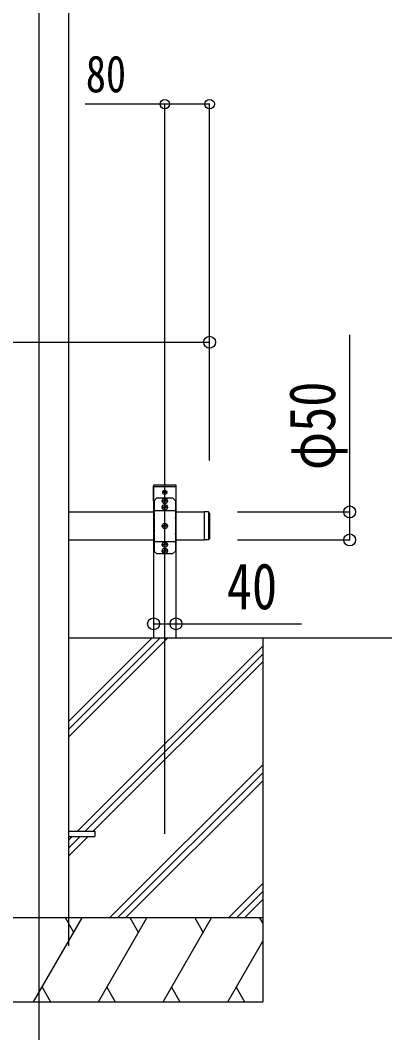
# Model space of a CAD drawing. Units: millimetres, scale not verified. Extents: x -8410 to 8410, y -5940 to 5940.
# Drawn here: x -433 to 230, y -3900 to -2091 of the extents above; entities that cross this region are included whole.
import ezdxf
from ezdxf.enums import TextEntityAlignment as Align

# ---------------------------------------------------------------- set-up
doc = ezdxf.new("R2010")
doc.units = ezdxf.units.MM
doc.header["$LTSCALE"] = 30
for name, color, linetype in [('0-4_YKK_12', 2, 'Continuous'), ('0-5_YKK_13', 4, 'Continuous'), ('0-6_YKK_A1', 4, 'Continuous'), ('0-7_YKK_D', 6, 'Continuous')]:
    doc.layers.add(name, color=color, linetype=linetype)
doc.styles.add('ＭＳ ゴシック', font='')
doc.styles.get('ＭＳ ゴシック').set_extended_font_data('MS Gothic')

msp = doc.modelspace()

# ---------------------------------------------------------------- linework, layer by layer
at = {"layer": '0-4_YKK_12'}
for p, q in [((-400.43, -898.62), (-400.43, -3944.28)), ((-175.43, -3544.28), (-175.43, -2871.78)), ((-171.28, -2934.28), (-179.58, -2934.28)), ((-175.43, -2938.43), (-175.43, -2930.13)), ((-175.43, -2955.52), (-175.43, -2944.05)), ((-181.17, -2949.78), (-169.7, -2949.78)), ((-181.17, -2960.78), (-169.7, -2960.78)), ((-175.43, -2966.52), (-175.43, -2955.05)), ((-181.17, -2994.28), (-169.7, -2994.28)), ((-175.43, -3000.02), (-175.43, -2988.55)), ((-181.17, -3027.78), (-169.7, -3027.78)), ((-175.43, -3033.52), (-175.43, -3022.05)), ((-175.43, -3044.52), (-175.43, -3033.05)), ((-181.17, -3038.78), (-169.7, -3038.78))]:
    msp.add_line(p, q, dxfattribs=at)
at = {"layer": '0-5_YKK_13'}
for p, q in [((-155.93, -2924.28), (-194.93, -2924.28)), ((-156.02, -2921.78), (-194.84, -2921.78)), ((-155.93, -2924.28), (-154.93, -2924.28)), ((-154.93, -2924.28), (-155.03, -2922.72)), ((-189.43, -2944.28), (-194.43, -2949.28)), ((-189.43, -2944.28), (-176.14, -2944.28)), ((-177.48, -2933.93), (-177.48, -2934.63)), ((-176.28, -2933.93), (-177.48, -2933.93)), ((-176.28, -2934.63), (-177.48, -2934.63)), ((-176.02, -2947.41), (-176.04, -2948.44)), ((-175.08, -2932.23), (-175.78, -2932.23)), ((-175.78, -2932.23), (-175.78, -2933.43)), ((-175.78, -2935.13), (-175.78, -2936.33)), ((-175.08, -2936.33), (-175.78, -2936.33)), ((-175.08, -2932.23), (-175.08, -2933.43)), ((-175.08, -2935.13), (-175.08, -2936.33)), ((-174.84, -2947.41), (-174.82, -2948.44)), ((-174.72, -2944.28), (-161.43, -2944.28)), ((-173.38, -2933.93), (-174.58, -2933.93)), ((-173.38, -2934.63), (-174.58, -2934.63)), ((-173.38, -2933.93), (-173.38, -2934.63)), ((-161.43, -2944.28), (-156.43, -2949.28)), ((-194.43, -2949.28), (-194.43, -2979.57)), ((-177.81, -2949.19), (-176.77, -2949.17)), ((-177.81, -2950.38), (-176.77, -2950.39)), ((-177.81, -2960.19), (-176.77, -2960.17)), ((-177.81, -2961.38), (-176.77, -2961.39)), ((-176.77, -2949.17), (-176.16, -2949.05)), ((-176.77, -2950.39), (-176.16, -2950.51)), ((-176.77, -2960.17), (-176.16, -2960.05)), ((-176.77, -2961.39), (-176.16, -2961.51)), ((-176.04, -2948.44), (-176.16, -2949.05)), ((-176.04, -2951.12), (-176.16, -2950.51)), ((-176.04, -2959.44), (-176.16, -2960.05)), ((-176.04, -2962.12), (-176.16, -2961.51)), ((-176.02, -2952.16), (-176.04, -2951.12)), ((-176.02, -2958.41), (-176.04, -2959.44)), ((-176.02, -2963.16), (-176.04, -2962.12)), ((-174.84, -2952.16), (-174.82, -2951.12)), ((-174.84, -2958.41), (-174.82, -2959.44)), ((-174.84, -2963.16), (-174.82, -2962.12)), ((-174.82, -2948.44), (-174.7, -2949.05)), ((-174.82, -2951.12), (-174.7, -2950.51)), ((-174.82, -2959.44), (-174.7, -2960.05)), ((-174.82, -2962.12), (-174.7, -2961.51)), ((-174.09, -2949.17), (-174.7, -2949.05)), ((-174.09, -2950.39), (-174.7, -2950.51)), ((-174.09, -2960.17), (-174.7, -2960.05)), ((-174.09, -2961.39), (-174.7, -2961.51)), ((-173.06, -2949.19), (-174.09, -2949.17)), ((-173.05, -2950.38), (-174.09, -2950.39)), ((-173.06, -2960.19), (-174.09, -2960.17)), ((-173.05, -2961.38), (-174.09, -2961.39)), ((-156.43, -2949.28), (-156.43, -2979.57)), ((-194.43, -2966.68), (-156.43, -2966.68)), ((-194.43, -2981), (-194.43, -3007.57)), ((-156.43, -2981), (-156.43, -3007.57)), ((-105.43, -2969.28), (-105.43, -3019.28)), ((-97.43, -2969.28), (-105.43, -2969.28)), ((-97.43, -2969.28), (-97.43, -3019.28)), ((-95.43, -2971.28), (-97.43, -2969.28)), ((-95.43, -2971.28), (-95.43, -3017.28)), ((-177.81, -2993.69), (-176.77, -2993.67)), ((-177.81, -2994.88), (-176.77, -2994.89)), ((-176.77, -2993.67), (-176.16, -2993.55)), ((-176.77, -2994.89), (-176.16, -2995.01)), ((-176.04, -2992.94), (-176.16, -2993.55)), ((-176.04, -2995.62), (-176.16, -2995.01)), ((-176.02, -2991.91), (-176.04, -2992.94)), ((-176.02, -2996.66), (-176.04, -2995.62)), ((-174.84, -2991.91), (-174.82, -2992.94)), ((-174.84, -2996.66), (-174.82, -2995.62)), ((-174.82, -2992.94), (-174.7, -2993.55)), ((-174.82, -2995.62), (-174.7, -2995.01)), ((-174.09, -2993.67), (-174.7, -2993.55)), ((-174.09, -2994.89), (-174.7, -2995.01)), ((-173.06, -2993.69), (-174.09, -2993.67)), ((-173.05, -2994.88), (-174.09, -2994.89)), ((-194.43, -3009), (-194.43, -3039.28)), ((-156.43, -3009), (-156.43, -3039.28)), ((-97.43, -3019.28), (-105.43, -3019.28)), ((-95.43, -3017.28), (-97.43, -3019.28)), ((-194.43, -3021.88), (-156.43, -3021.88)), ((-177.81, -3027.19), (-176.77, -3027.17)), ((-177.81, -3028.38), (-176.77, -3028.39)), ((-177.81, -3038.19), (-176.77, -3038.17)), ((-176.77, -3027.17), (-176.16, -3027.05)), ((-176.77, -3028.39), (-176.16, -3028.51)), ((-176.77, -3038.17), (-176.16, -3038.05)), ((-176.04, -3026.44), (-176.16, -3027.05)), ((-176.04, -3029.12), (-176.16, -3028.51)), ((-176.04, -3037.44), (-176.16, -3038.05)), ((-176.02, -3025.41), (-176.04, -3026.44)), ((-176.02, -3030.16), (-176.04, -3029.12)), ((-176.02, -3036.41), (-176.04, -3037.44)), ((-174.84, -3025.41), (-174.82, -3026.44)), ((-174.84, -3030.16), (-174.82, -3029.12)), ((-174.84, -3036.41), (-174.82, -3037.44)), ((-174.82, -3026.44), (-174.7, -3027.05)), ((-174.82, -3029.12), (-174.7, -3028.51)), ((-174.82, -3037.44), (-174.7, -3038.05)), ((-174.09, -3027.17), (-174.7, -3027.05)), ((-174.09, -3028.39), (-174.7, -3028.51)), ((-174.09, -3038.17), (-174.7, -3038.05)), ((-173.06, -3027.19), (-174.09, -3027.17)), ((-173.05, -3028.38), (-174.09, -3028.39)), ((-173.06, -3038.19), (-174.09, -3038.17)), ((-189.43, -3044.28), (-194.43, -3039.28)), ((-176.14, -3044.28), (-189.43, -3044.28)), ((-177.81, -3039.38), (-176.77, -3039.39)), ((-176.77, -3039.39), (-176.16, -3039.51)), ((-176.04, -3040.12), (-176.16, -3039.51)), ((-176.02, -3041.16), (-176.04, -3040.12)), ((-174.84, -3041.16), (-174.82, -3040.12)), ((-174.82, -3040.12), (-174.7, -3039.51)), ((-161.43, -3044.28), (-174.72, -3044.28)), ((-174.09, -3039.39), (-174.7, -3039.51)), ((-173.05, -3039.38), (-174.09, -3039.39)), ((-161.43, -3044.28), (-156.43, -3039.28)), ((-347.43, -3539.78), (-300.43, -3539.78)), ((-300.43, -3539.78), (-300.43, -3548.78)), ((-347.43, -3548.78), (-300.43, -3548.78))]:
    msp.add_line(p, q, dxfattribs=at)
msp.add_lwpolyline([(-195.83, -2922.72), (-195.93, -2924.28), (-194.93, -2924.28)], dxfattribs=at)
for centre, radius in [((-175.43, -2949.78), 4.74), ((-175.43, -2934.28), 3.75), ((-175.43, -2960.78), 4.74), ((-175.43, -2994.28), 4.74), ((-175.43, -3027.78), 4.74), ((-175.43, -3038.78), 4.74)]:
    msp.add_circle(centre, radius, dxfattribs=at)
for centre, radius, start, end in [((-194.84, -2922.78), 1, 90, 176.5), ((-156.02, -2922.78), 1, 3.5, 90), ((-176.28, -2933.43), 0.5, 270, 0), ((-176.28, -2935.13), 0.5, 0, 90), ((-175.43, -2943.58), 1, 224.427, 315.573), ((-175.43, -2949.78), 2.45, 75.9892, 104.0108), ((-174.58, -2933.43), 0.5, 180, 270), ((-174.58, -2935.13), 0.5, 90, 180), ((-175.43, -2949.78), 2.45, 165.9892, 194.0108), ((-175.43, -2960.78), 2.45, 165.9892, 194.0108), ((-175.43, -2949.78), 2.45, 255.9892, 284.0108), ((-175.43, -2960.78), 2.45, 75.9892, 104.0108), ((-175.43, -2960.78), 2.45, 255.9892, 284.0108), ((-175.43, -2949.78), 2.45, 345.9892, 14.0108), ((-175.43, -2960.78), 2.45, 345.9892, 14.0108), ((-195.13, -2980.28), 1, 314.427, 45.573), ((-155.73, -2980.28), 1, 134.427, 225.573), ((-175.43, -2994.28), 2.45, 165.9892, 194.0108), ((-175.43, -2994.28), 2.45, 75.9892, 104.0108), ((-175.43, -2994.28), 2.45, 255.9892, 284.0108), ((-175.43, -2994.28), 2.45, 345.9892, 14.0108), ((-195.13, -3008.28), 1, 314.427, 45.573), ((-155.73, -3008.28), 1, 134.427, 225.573), ((-175.43, -3027.78), 2.45, 165.9892, 194.0108), ((-175.43, -3038.78), 2.45, 165.9892, 194.0108), ((-175.43, -3027.78), 2.45, 75.9892, 104.0108), ((-175.43, -3027.78), 2.45, 255.9892, 284.0108), ((-175.43, -3038.78), 2.45, 75.9892, 104.0108), ((-175.43, -3027.78), 2.45, 345.9892, 14.0108), ((-175.43, -3038.78), 2.45, 345.9892, 14.0108), ((-175.43, -3044.98), 1, 44.427, 135.573), ((-175.43, -3038.78), 2.45, 255.9892, 284.0108)]:
    msp.add_arc(centre, radius, start, end, dxfattribs=at)
at = {"layer": '0-6_YKK_A1'}
for p, q in [((-347.43, -1134.62), (-347.43, -3744.28)), ((-195.43, -2949.62), (-195.43, -2924.28)), ((-155.43, -2924.28), (-195.43, -2924.28)), ((-195.43, -2924.28), (-195.43, -3194.28)), ((-155.43, -2924.28), (-155.43, -3194.28)), ((-347.43, -2969.28), (-195.43, -2969.28)), ((-155.43, -2969.28), (-105.43, -2969.28)), ((-105.43, -2969.28), (-105.43, -3019.28)), ((-347.43, -3019.28), (-195.43, -3019.28)), ((-155.43, -3019.28), (-105.43, -3019.28)), ((-347.43, -3194.28), (229.57, -3194.28)), ((-347.43, -3371.91), (-169.8, -3194.28)), ((-347.43, -3357.77), (-183.94, -3194.28)), ((-347.43, -3343.63), (-198.08, -3194.28)), ((-0.63, -3194.28), (-0.63, -3844.28)), ((-331.45, -3539.78), (-0.63, -3208.96)), ((-317.31, -3539.78), (-0.63, -3223.1)), ((-303.17, -3539.78), (-0.63, -3237.25)), ((-273.82, -3694.28), (-0.63, -3421.09)), ((-259.68, -3694.28), (-0.63, -3435.23)), ((-245.54, -3694.28), (-0.63, -3449.38)), ((-347.43, -3584.04), (-312.17, -3548.78)), ((-347.43, -3555.76), (-340.45, -3548.78)), ((-347.43, -3569.9), (-326.31, -3548.78)), ((-61.69, -3694.28), (-0.63, -3633.22)), ((-47.55, -3694.28), (-0.63, -3647.37)), ((-33.4, -3694.28), (-0.63, -3661.51)), ((-0.63, -3694.28), (-800.63, -3694.28)), ((-409.47, -3844.28), (-322.87, -3694.28)), ((-337.87, -3720.26), (-352.87, -3694.28)), ((-294, -3844.28), (-207.4, -3694.28)), ((-222.4, -3720.26), (-237.4, -3694.28)), ((-178.53, -3844.28), (-91.93, -3694.28)), ((-121.93, -3694.28), (-106.93, -3720.26)), ((-6.46, -3694.28), (-0.63, -3704.38)), ((-63.06, -3844.28), (-0.63, -3736.14)), ((-394.47, -3818.3), (-379.47, -3844.28)), ((-279, -3818.3), (-264.01, -3844.28)), ((-163.53, -3818.3), (-148.54, -3844.28)), ((-48.06, -3818.3), (-33.07, -3844.28)), ((-800.63, -3844.28), (-0.63, -3844.28))]:
    msp.add_line(p, q, dxfattribs=at)
at = {"layer": '0-7_YKK_D'}
for p, q in [((-175.43, -2870.78), (-175.43, -2239.97)), ((-95.43, -2877.23), (-95.43, -2239.97)), ((-2949.43, -2666.23), (-95.43, -2666.23)), ((-95.43, -2877.23), (-95.43, -2665.23)), ((-45.43, -2969.28), (155.57, -2969.28)), ((-45.43, -3019.28), (155.57, -3019.28))]:
    msp.add_line(p, q, dxfattribs=at)
for points in [[(-95.43, -2240.97), (-175.43, -2240.97), (-317.7, -2240.97)], [(154.57, -3019.28), (154.57, -2969.28), (154.57, -2653.22)], [(-195.43, -3169.24), (-155.43, -3169.24), (68.64, -3169.24)]]:
    msp.add_lwpolyline(points, dxfattribs=at)
for centre, radius in [((-175.43, -2240.97), 8.5), ((-95.43, -2240.97), 8.5), ((-95.43, -2666.23), 10.62), ((154.57, -2969.28), 10.62), ((154.57, -3019.28), 10.62), ((-195.43, -3169.24), 10.62), ((-155.43, -3169.24), 10.62)]:
    msp.add_circle(centre, radius, dxfattribs=at)

# ---------------------------------------------------------------- texts
at = {"layer": '0-7_YKK_D', "style": 'ＭＳ ゴシック', "width": 0.8}
for s, height, p in [('80', 65.98, (-316.36, -2239.64)), ('40', 82.48, (-64.7, -3167.9))]:
    msp.add_text(s, height=height, dxfattribs=at).set_placement(p, align=Align.BOTTOM_LEFT)
msp.add_text('φ50', height=82.48, rotation=90, dxfattribs=at).set_placement((153.23, -2894.55), align=Align.BOTTOM_LEFT)

doc.saveas('drawing.dxf')
